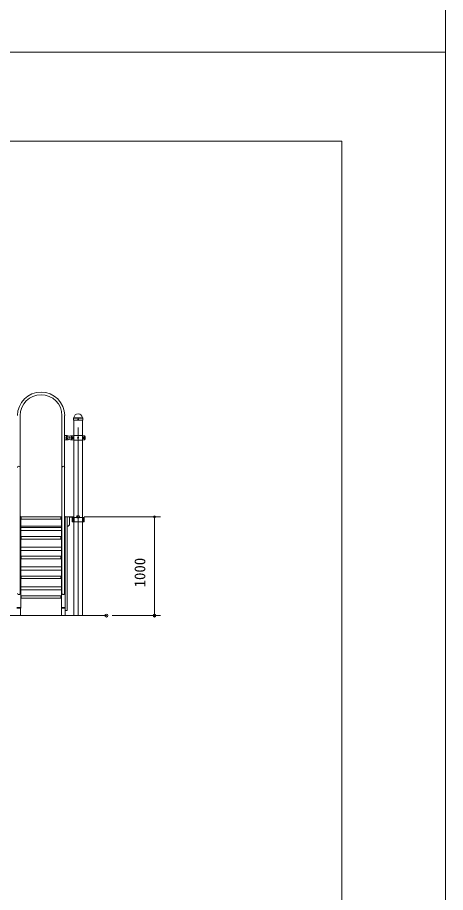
# Model space of a CAD drawing. Units: millimetres on the paper, scale 1:60. Extents: x 0 to 420, y -297 to 594.
# Drawn here: x 347.8 to 420, y 155.2 to 302.9 of the extents above; entities that cross this region are included whole.
import ezdxf
from ezdxf.enums import TextEntityAlignment as Align

# ---------------------------------------------------------------- set-up
doc = ezdxf.new("R2010")
doc.units = ezdxf.units.MM
doc.header["$PDMODE"] = 32
doc.header["$PDSIZE"] = 0.5
doc.linetypes.add('USER1', pattern=[19.05, 12.7, -6.35])
doc.linetypes.add('USER2', pattern=[50.8, 31.75, -6.35, 6.35, -6.35])
doc.layers.add('DEFPOINTS_3', color=7, linetype='Continuous', lineweight=9)
doc.layers.add('LY_1', color=7, linetype='Continuous', lineweight=9)
doc.styles.add('ＭＳ ゴシック', font='')
doc.styles.get('ＭＳ ゴシック').set_extended_font_data('MS Gothic')

# ---------------------------------------------------------------- blocks, each defined once
blk = doc.blocks.new('-000-_DOTSMALL')
at = {"color": 7, "linetype": 'Continuous', "lineweight": 9}
blk.add_circle((0, 0), 0.0625, dxfattribs=at)
blk.add_circle((0, 0), 0.0625, dxfattribs=at)

msp = doc.modelspace()

# ---------------------------------------------------------------- linework, layer by layer
at = {"layer": 'DEFPOINTS_3'}
for p, q in [((420, 297), (420, 594)), ((0, 297), (420, 297)), ((420, 297), (0, 297)), ((420, 0), (420, 297))]:
    msp.add_line(p, q, dxfattribs=at)
at = {"layer": 'LY_1'}
for p, q in [((402.5, 282), (17.5, 282)), ((402.5, 15), (402.5, 282)), ((348.267, 226.924), (348.267, 235.675)), ((355.314, 226.924), (355.314, 235.675)), ((355.767, 226.924), (355.767, 235.674)), ((357.267, 234.916), (357.273, 235.246)), ((357.267, 234.916), (357.275, 234.907)), ((358.807, 234.907), (357.275, 234.907)), ((357.294, 235.294), (357.312, 235.313)), ((357.299, 201.924), (357.299, 234.907)), ((358.788, 235.294), (358.769, 235.313)), ((358.782, 201.924), (358.782, 234.907)), ((358.807, 234.907), (358.815, 234.916)), ((358.815, 234.916), (358.808, 235.246)), ((356.207, 232.29), (355.767, 232.29)), ((356.749, 232.253), (356.224, 232.214)), ((357.274, 232.299), (356.749, 232.253)), ((358.807, 232.299), (357.274, 232.299)), ((358.807, 232.299), (359.071, 232.276)), ((356.207, 231.557), (355.767, 231.557)), ((356.749, 231.595), (356.224, 231.633)), ((357.274, 231.549), (356.749, 231.595)), ((358.807, 231.549), (357.274, 231.549)), ((358.807, 231.549), (359.071, 231.572)), ((348.267, 205.657), (348.267, 226.924)), ((355.314, 205.657), (355.314, 226.924)), ((355.767, 205.657), (355.767, 226.924)), ((348.267, 218.644), (348.374, 218.644)), ((348.374, 203.157), (348.374, 218.644)), ((355.207, 218.59), (348.374, 218.59)), ((348.457, 218.174), (348.457, 218.59)), ((355.124, 218.174), (355.124, 218.59)), ((355.207, 203.157), (355.207, 218.644)), ((355.314, 218.644), (355.207, 218.644)), ((355.874, 218.644), (355.767, 218.644)), ((355.874, 202.84), (355.874, 218.644)), ((356.532, 218.59), (355.874, 218.59)), ((357.298, 218.59), (356.582, 218.59)), ((351.791, 218.174), (348.457, 218.174)), ((351.791, 218.174), (355.124, 218.174)), ((356.191, 202.84), (356.191, 218.507)), ((357.298, 218.552), (356.582, 218.552)), ((356.582, 218.54), (356.582, 217.34)), ((357.011, 218.49), (357.011, 217.74)), ((357.011, 218.49), (359.071, 218.49)), ((357.011, 217.74), (359.071, 217.74)), ((357.14, 218.49), (357.14, 217.74)), ((357.189, 218.49), (357.189, 217.74)), ((357.345, 218.49), (357.345, 217.74)), ((358.932, 218.49), (358.932, 217.74)), ((359.071, 218.49), (359.071, 217.74)), ((351.791, 217.007), (348.374, 217.007)), ((348.374, 216.79), (355.207, 216.79)), ((348.374, 216.258), (355.207, 216.258)), ((351.791, 217.007), (355.207, 217.007)), ((356.191, 217.007), (356.249, 217.007)), ((348.457, 214.84), (348.457, 215.257)), ((351.791, 215.257), (348.457, 215.257)), ((351.791, 214.84), (348.457, 214.84)), ((351.791, 215.257), (355.124, 215.257)), ((351.791, 214.84), (355.124, 214.84)), ((355.124, 214.84), (355.124, 215.257)), ((348.374, 213.456), (355.207, 213.456)), ((348.374, 212.925), (355.207, 212.925)), ((348.457, 211.507), (348.457, 211.924)), ((351.791, 211.924), (348.457, 211.924)), ((351.791, 211.507), (348.457, 211.507)), ((351.791, 211.924), (355.124, 211.924)), ((351.791, 211.507), (355.124, 211.507)), ((355.124, 211.507), (355.124, 211.924)), ((348.374, 210.123), (355.207, 210.123)), ((348.374, 209.591), (355.207, 209.591)), ((348.457, 208.174), (348.457, 208.59)), ((351.791, 208.59), (348.457, 208.59)), ((351.791, 208.59), (355.124, 208.59)), ((355.124, 208.174), (355.124, 208.59)), ((348.374, 206.79), (355.207, 206.79)), ((351.791, 208.174), (348.457, 208.174)), ((351.791, 208.174), (355.124, 208.174)), ((347.816, 205.634), (347.814, 205.657)), ((347.822, 205.61), (347.816, 205.634)), ((347.831, 205.587), (347.822, 205.61)), ((347.844, 205.566), (347.831, 205.587)), ((347.861, 205.546), (347.844, 205.566)), ((347.88, 205.528), (347.861, 205.546)), ((347.903, 205.512), (347.88, 205.528)), ((347.927, 205.499), (347.903, 205.512)), ((347.954, 205.489), (347.927, 205.499)), ((347.982, 205.481), (347.954, 205.489)), ((348.011, 205.476), (347.982, 205.481)), ((348.041, 205.475), (348.011, 205.476)), ((348.07, 205.476), (348.041, 205.475)), ((348.099, 205.481), (348.07, 205.476)), ((348.128, 205.489), (348.099, 205.481)), ((348.154, 205.499), (348.128, 205.489)), ((348.179, 205.512), (348.154, 205.499)), ((348.201, 205.528), (348.179, 205.512)), ((348.221, 205.546), (348.201, 205.528)), ((348.237, 205.566), (348.221, 205.546)), ((348.25, 205.587), (348.237, 205.566)), ((348.26, 205.61), (348.25, 205.587)), ((348.265, 205.634), (348.26, 205.61)), ((348.267, 205.657), (348.265, 205.634)), ((348.374, 206.258), (355.207, 206.258)), ((355.314, 205.657), (355.316, 205.634)), ((355.316, 205.634), (355.322, 205.61)), ((355.322, 205.61), (355.331, 205.587)), ((355.331, 205.587), (355.344, 205.566)), ((355.344, 205.566), (355.361, 205.546)), ((355.361, 205.546), (355.38, 205.528)), ((355.38, 205.528), (355.403, 205.512)), ((355.403, 205.512), (355.427, 205.499)), ((355.427, 205.499), (355.454, 205.489)), ((355.454, 205.489), (355.482, 205.481)), ((355.482, 205.481), (355.511, 205.476)), ((355.511, 205.476), (355.541, 205.475)), ((355.541, 205.475), (355.57, 205.476)), ((355.57, 205.476), (355.599, 205.481)), ((355.599, 205.481), (355.628, 205.489)), ((355.628, 205.489), (355.654, 205.499)), ((355.654, 205.499), (355.679, 205.512)), ((355.679, 205.512), (355.701, 205.528)), ((355.701, 205.528), (355.721, 205.546)), ((355.721, 205.546), (355.737, 205.566)), ((355.737, 205.566), (355.75, 205.587)), ((355.75, 205.587), (355.76, 205.61)), ((355.76, 205.61), (355.765, 205.634)), ((355.765, 205.634), (355.767, 205.657)), ((348.457, 204.84), (348.457, 205.257)), ((351.791, 205.257), (348.457, 205.257)), ((351.791, 204.84), (348.457, 204.84)), ((351.791, 205.257), (355.124, 205.257)), ((351.791, 204.84), (355.124, 204.84)), ((355.124, 204.84), (355.124, 205.257)), ((347.707, 203.257), (348.374, 203.257)), ((347.707, 203.157), (348.374, 203.157)), ((348.324, 201.924), (348.324, 203.157)), ((355.874, 203.257), (355.207, 203.257)), ((355.874, 203.157), (355.207, 203.157)), ((355.257, 201.924), (355.257, 203.157)), ((355.824, 201.924), (355.824, 203.157)), ((356.107, 202.757), (355.957, 202.757)), ((216.864, 201.924), (362.797, 201.924))]:
    msp.add_line(p, q, dxfattribs=at)
at = {"layer": 'LY_1', "lineweight": 18}
for p, q in [((358.785, 235.266), (357.296, 235.266)), ((358.755, 235.324), (357.329, 235.324)), ((357.236, 232.078), (356.928, 232.078)), ((356.928, 231.77), (356.928, 232.078)), ((358.845, 232.078), (359.153, 232.078)), ((359.153, 231.77), (359.153, 232.078)), ((357.236, 231.77), (356.928, 231.77)), ((358.845, 231.77), (359.153, 231.77)), ((359.041, 218.59), (371.917, 218.59)), ((370.917, 218.59), (370.917, 201.924)), ((363.797, 201.924), (371.917, 201.924))]:
    msp.add_line(p, q, dxfattribs=at)
at = {"layer": 'LY_1', "linetype": 'USER1', "lineweight": 18}
msp.add_line((358.782, 235.257), (357.299, 235.257), dxfattribs=at)
at = {"layer": 'LY_1', "linetype": 'USER2', "lineweight": 18}
msp.add_line((358.041, 201.924), (358.041, 235.257), dxfattribs=at)
at = {"layer": 'LY_1'}
for centre, radius in [((358.041, 235.041), 0.05), ((356.207, 231.924), 0.125)]:
    msp.add_circle(centre, radius, dxfattribs=at)
at = {"layer": 'LY_1', "lineweight": 18}
for centre, radius in [((357.082, 231.924), 0.154), ((357.082, 231.924), 0.0833), ((358.041, 231.924), 0.0833), ((358.999, 231.924), 0.154), ((358.999, 231.924), 0.0833)]:
    msp.add_circle(centre, radius, dxfattribs=at)
at = {"layer": 'LY_1'}
for centre, radius, start, end in [((351.791, 235.674), 3.977, 0, 180), ((351.791, 235.674), 3.523, 0, 180), ((357.343, 235.245), 0.07, 135, 178.99605), ((357.279, 235.346), 0.0467, 315, 353.3676), ((358.041, 235.257), 0.72, 90, 173.3676), ((358.041, 235.257), 0.72, 6.6324, 90), ((358.802, 235.346), 0.0467, 186.6324, 225), ((358.738, 235.245), 0.07, 1.00395, 45), ((356.249, 231.924), 0.291, 95, 265), ((356.207, 231.924), 0.367, 270, 90), ((357.666, 231.924), 0.833, 163.80375, 196.19625), ((357.026, 232.11), 0.167, 95, 163.80375), ((359.056, 232.11), 0.167, 16.19625, 85), ((358.416, 231.924), 0.833, 343.80375, 16.19625), ((357.026, 231.738), 0.167, 196.19625, 265), ((359.056, 231.738), 0.167, 275, 343.80375), ((348.041, 226.924), 0.227, 0, 180), ((355.541, 226.924), 0.227, 0, 180), ((355.957, 218.507), 0.0833, 90, 180), ((356.107, 218.507), 0.0833, 0, 90), ((356.532, 218.54), 0.05, 0, 90), ((356.249, 217.34), 0.333, 270, 0), ((355.957, 202.84), 0.0833, 180, 270), ((356.107, 202.84), 0.0833, 270, 0)]:
    msp.add_arc(centre, radius, start, end, dxfattribs=at)
at = {"layer": 'LY_1', "lineweight": 18}
for centre, start, end in [((355.103, 231.924), 355.87048, 4.12952), ((360.979, 231.924), 175.87048, 184.12952)]:
    msp.add_arc(centre, 2.139, start, end, dxfattribs=at)
at = {"layer": 'LY_1'}
for p in [(358.041, 218.59), (362.797, 201.924), (370.917, 201.924)]:
    msp.add_point(p, dxfattribs=at)

# ---------------------------------------------------------------- block references
at = {"layer": 'LY_1', "xscale": 2.32, "yscale": 2.32}
for p, rotation in [((370.917, 218.59), 90), ((370.917, 201.924), 270)]:
    msp.add_blockref('-000-_DOTSMALL', p, dxfattribs=dict(at, rotation=rotation))

# ---------------------------------------------------------------- texts
at = {"layer": 'LY_1', "style": 'ＭＳ ゴシック'}
msp.add_text('1000', height=1.833, rotation=90, dxfattribs=at).set_placement((369.917, 206.678), align=Align.BOTTOM_LEFT)

doc.saveas('drawing.dxf')
